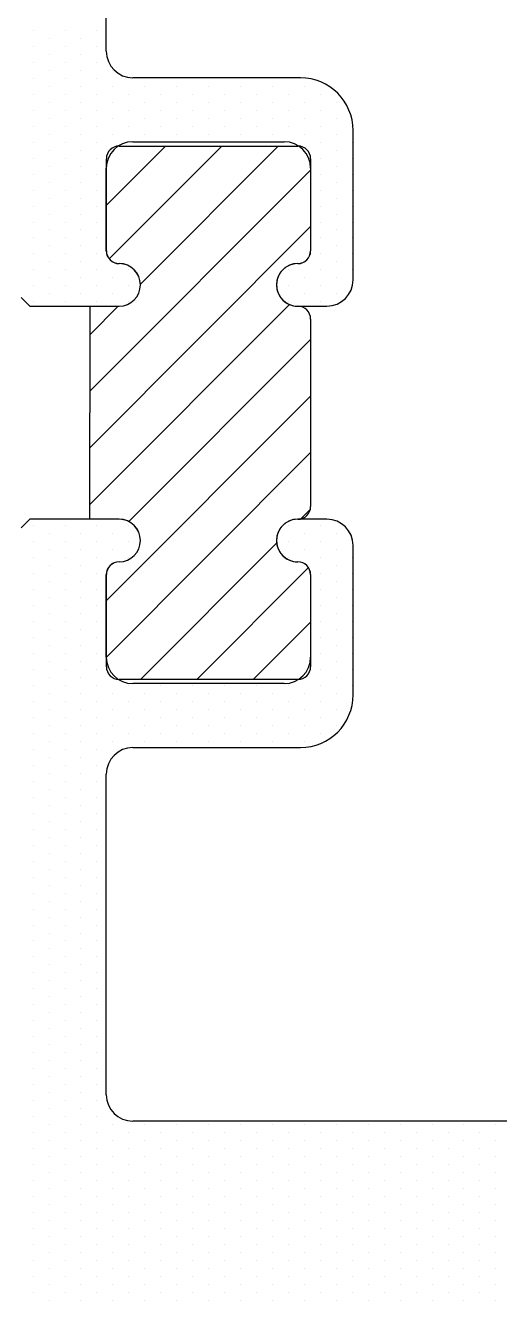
# Model space of a CAD drawing. Header units: inches. Extents: x 3.8 to 36.3, y 0.9 to 43.6.
# Drawn here: x 22.02 to 22.577, y 23.752 to 25.249 of the extents above; entities that cross this region are included whole.
import ezdxf

# ---------------------------------------------------------------- set-up
doc = ezdxf.new("R2010")
doc.units = ezdxf.units.IN
doc.header["$MEASUREMENT"] = 0
doc.layers.add('R-SWTS-DET1', color=1, linetype='Continuous')
doc.layers.add('R-SWTS-PAT1', color=5, linetype='Continuous')

msp = doc.modelspace()

# ---------------------------------------------------------------- linework, layer by layer
at = {"layer": 'R-SWTS-DET1', "lineweight": 30}
for p, q in [((22.11486, 25.21843), (22.11486, 25.96368)), ((22.34286, 25.18718), (22.14611, 25.18718)), ((22.40486, 24.95018), (22.40486, 25.12518)), ((22.14586, 25.11218), (22.32386, 25.11218)), ((22.11486, 24.98418), (22.11486, 25.08118)), ((22.35486, 25.08118), (22.35486, 24.98418)), ((22.01486, 24.92918), (22.02486, 24.91918)), ((22.02486, 24.91918), (22.12986, 24.91918)), ((22.12986, 24.91918), (22.12986, 24.91918)), ((22.33986, 24.91918), (22.37386, 24.91918)), ((22.02486, 24.66918), (22.01486, 24.65918)), ((22.12986, 24.66918), (22.02486, 24.66918)), ((22.37386, 24.66918), (22.33986, 24.66918)), ((22.40486, 24.46318), (22.40486, 24.63818)), ((22.11486, 24.50718), (22.11486, 24.60418)), ((22.35486, 24.60418), (22.35486, 24.50718)), ((22.32386, 24.47618), (22.14586, 24.47618)), ((22.14611, 24.40118), (22.34286, 24.40118)), ((22.11486, 23.99376), (22.11486, 24.36993)), ((22.61982, 23.96276), (22.14586, 23.96276))]:
    msp.add_line(p, q, dxfattribs=at)
at = {"layer": 'R-SWTS-DET1'}
for p, q in [((22.12993, 25.1071), (22.33993, 25.1071)), ((22.11493, 24.9841), (22.11493, 25.0921)), ((22.35493, 25.0921), (22.35493, 24.9841)), ((22.09566, 24.6691), (22.09593, 24.9191)), ((22.09593, 24.9191), (22.12993, 24.9191)), ((22.35493, 24.9041), (22.35493, 24.6841)), ((22.12993, 24.6691), (22.09593, 24.6691)), ((22.11493, 24.4961), (22.11493, 24.6041)), ((22.35493, 24.6041), (22.35493, 24.4961)), ((22.33993, 24.4811), (22.12993, 24.4811))]:
    msp.add_line(p, q, dxfattribs=at)
at = {"layer": 'R-SWTS-DET1', "lineweight": 30}
for centre, radius, start, end in [((22.14611, 25.21843), 0.03125, 180, 270), ((22.34286, 25.12518), 0.062, 0, 90), ((22.14586, 25.08118), 0.031, 90, 180), ((22.32386, 25.08118), 0.031, 0, 90), ((22.12986, 24.98418), 0.015, 180, 270), ((22.33986, 24.98418), 0.015, 270, 0), ((22.12986, 24.94418), 0.025, 270, 90), ((22.33986, 24.94418), 0.025, 90, 270), ((22.37386, 24.95018), 0.031, 270, 0), ((22.12986, 24.64418), 0.025, 270, 90), ((22.33986, 24.64418), 0.025, 90, 270), ((22.37386, 24.63818), 0.031, 0, 90), ((22.12986, 24.60418), 0.015, 90, 180), ((22.33986, 24.60418), 0.015, 360, 90), ((22.14586, 24.50718), 0.031, 180, 270), ((22.32386, 24.50718), 0.031, 270, 360), ((22.34286, 24.46318), 0.062, 270, 360), ((22.14611, 24.36993), 0.03125, 90, 180), ((22.14586, 23.99376), 0.031, 180, 270)]:
    msp.add_arc(centre, radius, start, end, dxfattribs=at)
at = {"layer": 'R-SWTS-DET1'}
for centre, radius, start, end in [((22.12995, 25.09208), 0.01502, 90.08612, 179.91388), ((22.33991, 25.09208), 0.01502, 0.08612, 89.91388), ((22.12995, 24.98412), 0.01502, 180.08612, 269.91388), ((22.33991, 24.98412), 0.01502, 270.08612, 359.91388), ((22.12988, 24.9441), 0.025, 270.1266, 89.8734), ((22.33989, 24.9441), 0.025, 89.89771, 270.10229), ((22.33991, 24.90408), 0.01502, 0.08612, 89.91388), ((22.33991, 24.68412), 0.01502, 270.08612, 359.91388), ((22.09566, 24.63837), 0.03073, 89.49805, 90), ((22.12988, 24.6441), 0.025, 270.1266, 89.8734), ((22.33989, 24.6441), 0.025, 89.89771, 270.10229), ((22.12995, 24.60408), 0.01502, 90.08612, 179.91388), ((22.33991, 24.60408), 0.01502, 0.08612, 89.91388), ((22.12995, 24.49612), 0.01502, 180.08612, 269.91388), ((22.33991, 24.49612), 0.01502, 270.08612, 359.91388)]:
    msp.add_arc(centre, radius, start, end, dxfattribs=at)
at = {"layer": 'R-SWTS-PAT1'}
for p, q in [((22.02883, 25.24294), (22.02883, 25.24294)), ((22.06633, 25.24294), (22.06633, 25.24294)), ((22.10383, 25.24294), (22.10383, 25.24294)), ((22.04758, 25.23356), (22.04758, 25.23356)), ((22.08508, 25.23356), (22.08508, 25.23356)), ((22.02883, 25.22419), (22.02883, 25.22419)), ((22.04758, 25.21481), (22.04758, 25.21481)), ((22.06633, 25.22419), (22.06633, 25.22419)), ((22.08508, 25.21481), (22.08508, 25.21481)), ((22.10383, 25.22419), (22.10383, 25.22419)), ((22.02883, 25.20544), (22.02883, 25.20544)), ((22.06633, 25.20544), (22.06633, 25.20544)), ((22.10383, 25.20544), (22.10383, 25.20544)), ((22.02883, 25.18669), (22.02883, 25.18669)), ((22.04758, 25.19606), (22.04758, 25.19606)), ((22.06633, 25.18669), (22.06633, 25.18669)), ((22.08508, 25.19606), (22.08508, 25.19606)), ((22.10383, 25.18669), (22.10383, 25.18669)), ((22.12258, 25.19606), (22.12258, 25.19606)), ((22.14133, 25.18669), (22.14133, 25.18669)), ((22.17883, 25.18669), (22.17883, 25.18669)), ((22.21633, 25.18669), (22.21633, 25.18669)), ((22.25383, 25.18669), (22.25383, 25.18669)), ((22.29133, 25.18669), (22.29133, 25.18669)), ((22.32883, 25.18669), (22.32883, 25.18669)), ((22.02883, 25.16794), (22.02883, 25.16794)), ((22.04758, 25.17731), (22.04758, 25.17731)), ((22.06633, 25.16794), (22.06633, 25.16794)), ((22.08508, 25.17731), (22.08508, 25.17731)), ((22.10383, 25.16794), (22.10383, 25.16794)), ((22.12258, 25.17731), (22.12258, 25.17731)), ((22.14133, 25.16794), (22.14133, 25.16794)), ((22.16008, 25.17731), (22.16008, 25.17731)), ((22.17883, 25.16794), (22.17883, 25.16794)), ((22.19758, 25.17731), (22.19758, 25.17731)), ((22.21633, 25.16794), (22.21633, 25.16794)), ((22.23508, 25.17731), (22.23508, 25.17731)), ((22.25383, 25.16794), (22.25383, 25.16794)), ((22.27258, 25.17731), (22.27258, 25.17731)), ((22.29133, 25.16794), (22.29133, 25.16794)), ((22.31008, 25.17731), (22.31008, 25.17731)), ((22.32883, 25.16794), (22.32883, 25.16794)), ((22.34758, 25.17731), (22.34758, 25.17731)), ((22.36633, 25.16794), (22.36633, 25.16794)), ((22.04758, 25.15856), (22.04758, 25.15856)), ((22.08508, 25.15856), (22.08508, 25.15856)), ((22.12258, 25.15856), (22.12258, 25.15856)), ((22.16008, 25.15856), (22.16008, 25.15856)), ((22.19758, 25.15856), (22.19758, 25.15856)), ((22.23508, 25.15856), (22.23508, 25.15856)), ((22.27258, 25.15856), (22.27258, 25.15856)), ((22.31008, 25.15856), (22.31008, 25.15856)), ((22.34758, 25.15856), (22.34758, 25.15856)), ((22.38508, 25.15856), (22.38508, 25.15856)), ((22.02883, 25.14919), (22.02883, 25.14919)), ((22.04758, 25.13981), (22.04758, 25.13981)), ((22.06633, 25.14919), (22.06633, 25.14919)), ((22.08508, 25.13981), (22.08508, 25.13981)), ((22.10383, 25.14919), (22.10383, 25.14919)), ((22.12258, 25.13981), (22.12258, 25.13981)), ((22.14133, 25.14919), (22.14133, 25.14919)), ((22.16008, 25.13981), (22.16008, 25.13981)), ((22.17883, 25.14919), (22.17883, 25.14919)), ((22.19758, 25.13981), (22.19758, 25.13981)), ((22.21633, 25.14919), (22.21633, 25.14919)), ((22.23508, 25.13981), (22.23508, 25.13981)), ((22.25383, 25.14919), (22.25383, 25.14919)), ((22.27258, 25.13981), (22.27258, 25.13981)), ((22.29133, 25.14919), (22.29133, 25.14919)), ((22.31008, 25.13981), (22.31008, 25.13981)), ((22.32883, 25.14919), (22.32883, 25.14919)), ((22.34758, 25.13981), (22.34758, 25.13981)), ((22.36633, 25.14919), (22.36633, 25.14919)), ((22.38508, 25.13981), (22.38508, 25.13981)), ((22.02883, 25.13044), (22.02883, 25.13044)), ((22.06633, 25.13044), (22.06633, 25.13044)), ((22.10383, 25.13044), (22.10383, 25.13044)), ((22.14133, 25.13044), (22.14133, 25.13044)), ((22.17883, 25.13044), (22.17883, 25.13044)), ((22.21633, 25.13044), (22.21633, 25.13044)), ((22.25383, 25.13044), (22.25383, 25.13044)), ((22.29133, 25.13044), (22.29133, 25.13044)), ((22.32883, 25.13044), (22.32883, 25.13044)), ((22.36633, 25.13044), (22.36633, 25.13044)), ((22.40383, 25.13044), (22.40383, 25.13044)), ((22.02883, 25.11169), (22.02883, 25.11169)), ((22.04758, 25.12106), (22.04758, 25.12106)), ((22.06633, 25.11169), (22.06633, 25.11169)), ((22.08508, 25.12106), (22.08508, 25.12106)), ((22.10383, 25.11169), (22.10383, 25.11169)), ((22.18432, 25.1071), (22.11493, 25.03771)), ((22.25061, 25.1071), (22.11824, 24.97472)), ((22.12258, 25.12106), (22.12258, 25.12106)), ((22.31691, 25.1071), (22.15491, 24.9451)), ((22.16008, 25.12106), (22.16008, 25.12106)), ((22.19758, 25.12106), (22.19758, 25.12106)), ((22.23508, 25.12106), (22.23508, 25.12106)), ((22.27258, 25.12106), (22.27258, 25.12106)), ((22.31008, 25.12106), (22.31008, 25.12106)), ((22.34758, 25.12106), (22.34758, 25.12106)), ((22.36633, 25.11169), (22.36633, 25.11169)), ((22.38508, 25.12106), (22.38508, 25.12106)), ((22.40383, 25.11169), (22.40383, 25.11169)), ((22.02883, 25.09294), (22.02883, 25.09294)), ((22.04758, 25.10231), (22.04758, 25.10231)), ((22.06633, 25.09294), (22.06633, 25.09294)), ((22.08508, 25.10231), (22.08508, 25.10231)), ((22.10383, 25.09294), (22.10383, 25.09294)), ((22.12258, 25.10231), (22.12258, 25.10231)), ((22.34758, 25.10231), (22.34758, 25.10231)), ((22.36633, 25.09294), (22.36633, 25.09294)), ((22.38508, 25.10231), (22.38508, 25.10231)), ((22.40383, 25.09294), (22.40383, 25.09294)), ((22.04758, 25.08356), (22.04758, 25.08356)), ((22.08508, 25.08356), (22.08508, 25.08356)), ((22.35493, 25.07884), (22.09583, 24.81973)), ((22.38508, 25.08356), (22.38508, 25.08356)), ((22.02883, 25.07419), (22.02883, 25.07419)), ((22.04758, 25.06481), (22.04758, 25.06481)), ((22.06633, 25.07419), (22.06633, 25.07419)), ((22.08508, 25.06481), (22.08508, 25.06481)), ((22.10383, 25.07419), (22.10383, 25.07419)), ((22.36633, 25.07419), (22.36633, 25.07419)), ((22.38508, 25.06481), (22.38508, 25.06481)), ((22.40383, 25.07419), (22.40383, 25.07419)), ((22.02883, 25.05544), (22.02883, 25.05544)), ((22.06633, 25.05544), (22.06633, 25.05544)), ((22.10383, 25.05544), (22.10383, 25.05544)), ((22.36633, 25.05544), (22.36633, 25.05544)), ((22.40383, 25.05544), (22.40383, 25.05544)), ((22.02883, 25.03669), (22.02883, 25.03669)), ((22.04758, 25.04606), (22.04758, 25.04606)), ((22.06633, 25.03669), (22.06633, 25.03669)), ((22.08508, 25.04606), (22.08508, 25.04606)), ((22.10383, 25.03669), (22.10383, 25.03669)), ((22.36633, 25.03669), (22.36633, 25.03669)), ((22.38508, 25.04606), (22.38508, 25.04606)), ((22.40383, 25.03669), (22.40383, 25.03669)), ((22.02883, 25.01794), (22.02883, 25.01794)), ((22.04758, 25.02731), (22.04758, 25.02731)), ((22.06633, 25.01794), (22.06633, 25.01794)), ((22.08508, 25.02731), (22.08508, 25.02731)), ((22.10383, 25.01794), (22.10383, 25.01794)), ((22.36633, 25.01794), (22.36633, 25.01794)), ((22.38508, 25.02731), (22.38508, 25.02731)), ((22.40383, 25.01794), (22.40383, 25.01794)), ((22.04758, 25.00856), (22.04758, 25.00856)), ((22.08508, 25.00856), (22.08508, 25.00856)), ((22.35493, 25.01255), (22.09575, 24.75337)), ((22.38508, 25.00856), (22.38508, 25.00856)), ((22.02883, 24.99919), (22.02883, 24.99919)), ((22.04758, 24.98981), (22.04758, 24.98981)), ((22.06633, 24.99919), (22.06633, 24.99919)), ((22.08508, 24.98981), (22.08508, 24.98981)), ((22.10383, 24.99919), (22.10383, 24.99919)), ((22.36633, 24.99919), (22.36633, 24.99919)), ((22.38508, 24.98981), (22.38508, 24.98981)), ((22.40383, 24.99919), (22.40383, 24.99919)), ((22.02883, 24.98044), (22.02883, 24.98044)), ((22.06633, 24.98044), (22.06633, 24.98044)), ((22.10383, 24.98044), (22.10383, 24.98044)), ((22.36633, 24.98044), (22.36633, 24.98044)), ((22.40383, 24.98044), (22.40383, 24.98044)), ((22.02883, 24.96169), (22.02883, 24.96169)), ((22.04758, 24.97106), (22.04758, 24.97106)), ((22.06633, 24.96169), (22.06633, 24.96169)), ((22.08508, 24.97106), (22.08508, 24.97106)), ((22.10383, 24.96169), (22.10383, 24.96169)), ((22.14133, 24.96169), (22.14133, 24.96169)), ((22.32883, 24.96169), (22.32883, 24.96169)), ((22.34758, 24.97106), (22.34758, 24.97106)), ((22.36633, 24.96169), (22.36633, 24.96169)), ((22.38508, 24.97106), (22.38508, 24.97106)), ((22.40383, 24.96169), (22.40383, 24.96169)), ((22.02883, 24.94294), (22.02883, 24.94294)), ((22.04758, 24.95231), (22.04758, 24.95231)), ((22.06633, 24.94294), (22.06633, 24.94294)), ((22.08508, 24.95231), (22.08508, 24.95231)), ((22.10383, 24.94294), (22.10383, 24.94294)), ((22.12258, 24.95231), (22.12258, 24.95231)), ((22.14133, 24.94294), (22.14133, 24.94294)), ((22.32883, 24.94294), (22.32883, 24.94294)), ((22.34758, 24.95231), (22.34758, 24.95231)), ((22.36633, 24.94294), (22.36633, 24.94294)), ((22.38508, 24.95231), (22.38508, 24.95231)), ((22.40383, 24.94294), (22.40383, 24.94294)), ((22.04758, 24.93356), (22.04758, 24.93356)), ((22.08508, 24.93356), (22.08508, 24.93356)), ((22.12258, 24.93356), (22.12258, 24.93356)), ((22.34758, 24.93356), (22.34758, 24.93356)), ((22.38508, 24.93356), (22.38508, 24.93356)), ((22.02883, 24.92419), (22.02883, 24.92419)), ((22.06633, 24.92419), (22.06633, 24.92419)), ((22.32991, 24.92123), (22.09568, 24.687)), ((22.12891, 24.9191), (22.0959, 24.88609)), ((22.10383, 24.92419), (22.10383, 24.92419)), ((22.14133, 24.92419), (22.14133, 24.92419)), ((22.32883, 24.92419), (22.32883, 24.92419)), ((22.36633, 24.92419), (22.36633, 24.92419)), ((22.35493, 24.87996), (22.1413, 24.66633)), ((22.35493, 24.81367), (22.11493, 24.57367)), ((22.35493, 24.74738), (22.11493, 24.50738)), ((22.35453, 24.68069), (22.34334, 24.6695)), ((22.02883, 24.66169), (22.02883, 24.66169)), ((22.06633, 24.66169), (22.06633, 24.66169)), ((22.10383, 24.66169), (22.10383, 24.66169)), ((22.14133, 24.66169), (22.14133, 24.66169)), ((22.32883, 24.66169), (22.32883, 24.66169)), ((22.36633, 24.66169), (22.36633, 24.66169)), ((22.02883, 24.64294), (22.02883, 24.64294)), ((22.04758, 24.65231), (22.04758, 24.65231)), ((22.06633, 24.64294), (22.06633, 24.64294)), ((22.08508, 24.65231), (22.08508, 24.65231)), ((22.10383, 24.64294), (22.10383, 24.64294)), ((22.12258, 24.65231), (22.12258, 24.65231)), ((22.14133, 24.64294), (22.14133, 24.64294)), ((22.32883, 24.64294), (22.32883, 24.64294)), ((22.34758, 24.65231), (22.34758, 24.65231)), ((22.36633, 24.64294), (22.36633, 24.64294)), ((22.38508, 24.65231), (22.38508, 24.65231)), ((22.40383, 24.64294), (22.40383, 24.64294)), ((22.04758, 24.63356), (22.04758, 24.63356)), ((22.08508, 24.63356), (22.08508, 24.63356)), ((22.12258, 24.63356), (22.12258, 24.63356)), ((22.3151, 24.64126), (22.15494, 24.4811)), ((22.34758, 24.63356), (22.34758, 24.63356)), ((22.38508, 24.63356), (22.38508, 24.63356)), ((22.02883, 24.62419), (22.02883, 24.62419)), ((22.04758, 24.61481), (22.04758, 24.61481)), ((22.06633, 24.62419), (22.06633, 24.62419)), ((22.08508, 24.61481), (22.08508, 24.61481)), ((22.10383, 24.62419), (22.10383, 24.62419)), ((22.14133, 24.62419), (22.14133, 24.62419)), ((22.32883, 24.62419), (22.32883, 24.62419)), ((22.36633, 24.62419), (22.36633, 24.62419)), ((22.38508, 24.61481), (22.38508, 24.61481)), ((22.40383, 24.62419), (22.40383, 24.62419)), ((22.02883, 24.60544), (22.02883, 24.60544)), ((22.06633, 24.60544), (22.06633, 24.60544)), ((22.10383, 24.60544), (22.10383, 24.60544)), ((22.35246, 24.61233), (22.22124, 24.4811)), ((22.36633, 24.60544), (22.36633, 24.60544)), ((22.40383, 24.60544), (22.40383, 24.60544)), ((22.02883, 24.58669), (22.02883, 24.58669)), ((22.04758, 24.59606), (22.04758, 24.59606)), ((22.06633, 24.58669), (22.06633, 24.58669)), ((22.08508, 24.59606), (22.08508, 24.59606)), ((22.10383, 24.58669), (22.10383, 24.58669)), ((22.36633, 24.58669), (22.36633, 24.58669)), ((22.38508, 24.59606), (22.38508, 24.59606)), ((22.40383, 24.58669), (22.40383, 24.58669)), ((22.04758, 24.57731), (22.04758, 24.57731)), ((22.08508, 24.57731), (22.08508, 24.57731)), ((22.38508, 24.57731), (22.38508, 24.57731)), ((22.02883, 24.56794), (22.02883, 24.56794)), ((22.04758, 24.55856), (22.04758, 24.55856)), ((22.06633, 24.56794), (22.06633, 24.56794)), ((22.08508, 24.55856), (22.08508, 24.55856)), ((22.10383, 24.56794), (22.10383, 24.56794)), ((22.36633, 24.56794), (22.36633, 24.56794)), ((22.38508, 24.55856), (22.38508, 24.55856)), ((22.40383, 24.56794), (22.40383, 24.56794)), ((22.02883, 24.54919), (22.02883, 24.54919)), ((22.04758, 24.53981), (22.04758, 24.53981)), ((22.06633, 24.54919), (22.06633, 24.54919)), ((22.08508, 24.53981), (22.08508, 24.53981)), ((22.10383, 24.54919), (22.10383, 24.54919)), ((22.35493, 24.54851), (22.28753, 24.4811)), ((22.36633, 24.54919), (22.36633, 24.54919)), ((22.38508, 24.53981), (22.38508, 24.53981)), ((22.40383, 24.54919), (22.40383, 24.54919)), ((22.02883, 24.53044), (22.02883, 24.53044)), ((22.06633, 24.53044), (22.06633, 24.53044)), ((22.10383, 24.53044), (22.10383, 24.53044)), ((22.36633, 24.53044), (22.36633, 24.53044)), ((22.40383, 24.53044), (22.40383, 24.53044)), ((22.02883, 24.51169), (22.02883, 24.51169)), ((22.04758, 24.52106), (22.04758, 24.52106)), ((22.06633, 24.51169), (22.06633, 24.51169)), ((22.08508, 24.52106), (22.08508, 24.52106)), ((22.10383, 24.51169), (22.10383, 24.51169)), ((22.36633, 24.51169), (22.36633, 24.51169)), ((22.38508, 24.52106), (22.38508, 24.52106)), ((22.40383, 24.51169), (22.40383, 24.51169)), ((22.04758, 24.50231), (22.04758, 24.50231)), ((22.08508, 24.50231), (22.08508, 24.50231)), ((22.38508, 24.50231), (22.38508, 24.50231)), ((22.02883, 24.49294), (22.02883, 24.49294)), ((22.04758, 24.48356), (22.04758, 24.48356)), ((22.06633, 24.49294), (22.06633, 24.49294)), ((22.08508, 24.48356), (22.08508, 24.48356)), ((22.10383, 24.49294), (22.10383, 24.49294)), ((22.12258, 24.48356), (22.12258, 24.48356)), ((22.34758, 24.48356), (22.34758, 24.48356)), ((22.36633, 24.49294), (22.36633, 24.49294)), ((22.38508, 24.48356), (22.38508, 24.48356)), ((22.40383, 24.49294), (22.40383, 24.49294)), ((22.02883, 24.47419), (22.02883, 24.47419)), ((22.04758, 24.46481), (22.04758, 24.46481)), ((22.06633, 24.47419), (22.06633, 24.47419)), ((22.08508, 24.46481), (22.08508, 24.46481)), ((22.10383, 24.47419), (22.10383, 24.47419)), ((22.12258, 24.46481), (22.12258, 24.46481)), ((22.14133, 24.47419), (22.14133, 24.47419)), ((22.16008, 24.46481), (22.16008, 24.46481)), ((22.17883, 24.47419), (22.17883, 24.47419)), ((22.19758, 24.46481), (22.19758, 24.46481)), ((22.21633, 24.47419), (22.21633, 24.47419)), ((22.23508, 24.46481), (22.23508, 24.46481)), ((22.25383, 24.47419), (22.25383, 24.47419)), ((22.27258, 24.46481), (22.27258, 24.46481)), ((22.29133, 24.47419), (22.29133, 24.47419)), ((22.31008, 24.46481), (22.31008, 24.46481)), ((22.32883, 24.47419), (22.32883, 24.47419)), ((22.34758, 24.46481), (22.34758, 24.46481)), ((22.36633, 24.47419), (22.36633, 24.47419)), ((22.38508, 24.46481), (22.38508, 24.46481)), ((22.40383, 24.47419), (22.40383, 24.47419)), ((22.02883, 24.45544), (22.02883, 24.45544)), ((22.06633, 24.45544), (22.06633, 24.45544)), ((22.10383, 24.45544), (22.10383, 24.45544)), ((22.14133, 24.45544), (22.14133, 24.45544)), ((22.17883, 24.45544), (22.17883, 24.45544)), ((22.21633, 24.45544), (22.21633, 24.45544)), ((22.25383, 24.45544), (22.25383, 24.45544)), ((22.29133, 24.45544), (22.29133, 24.45544)), ((22.32883, 24.45544), (22.32883, 24.45544)), ((22.36633, 24.45544), (22.36633, 24.45544)), ((22.40383, 24.45544), (22.40383, 24.45544)), ((22.02883, 24.43669), (22.02883, 24.43669)), ((22.04758, 24.44606), (22.04758, 24.44606)), ((22.06633, 24.43669), (22.06633, 24.43669)), ((22.08508, 24.44606), (22.08508, 24.44606)), ((22.10383, 24.43669), (22.10383, 24.43669)), ((22.12258, 24.44606), (22.12258, 24.44606)), ((22.14133, 24.43669), (22.14133, 24.43669)), ((22.16008, 24.44606), (22.16008, 24.44606)), ((22.17883, 24.43669), (22.17883, 24.43669)), ((22.19758, 24.44606), (22.19758, 24.44606)), ((22.21633, 24.43669), (22.21633, 24.43669)), ((22.23508, 24.44606), (22.23508, 24.44606)), ((22.25383, 24.43669), (22.25383, 24.43669)), ((22.27258, 24.44606), (22.27258, 24.44606)), ((22.29133, 24.43669), (22.29133, 24.43669)), ((22.31008, 24.44606), (22.31008, 24.44606)), ((22.32883, 24.43669), (22.32883, 24.43669)), ((22.34758, 24.44606), (22.34758, 24.44606)), ((22.36633, 24.43669), (22.36633, 24.43669)), ((22.38508, 24.44606), (22.38508, 24.44606)), ((22.04758, 24.42731), (22.04758, 24.42731)), ((22.08508, 24.42731), (22.08508, 24.42731)), ((22.12258, 24.42731), (22.12258, 24.42731)), ((22.16008, 24.42731), (22.16008, 24.42731)), ((22.19758, 24.42731), (22.19758, 24.42731)), ((22.23508, 24.42731), (22.23508, 24.42731)), ((22.27258, 24.42731), (22.27258, 24.42731)), ((22.31008, 24.42731), (22.31008, 24.42731)), ((22.34758, 24.42731), (22.34758, 24.42731)), ((22.38508, 24.42731), (22.38508, 24.42731)), ((22.02883, 24.41794), (22.02883, 24.41794)), ((22.04758, 24.40856), (22.04758, 24.40856)), ((22.06633, 24.41794), (22.06633, 24.41794)), ((22.08508, 24.40856), (22.08508, 24.40856)), ((22.10383, 24.41794), (22.10383, 24.41794)), ((22.12258, 24.40856), (22.12258, 24.40856)), ((22.14133, 24.41794), (22.14133, 24.41794)), ((22.16008, 24.40856), (22.16008, 24.40856)), ((22.17883, 24.41794), (22.17883, 24.41794)), ((22.19758, 24.40856), (22.19758, 24.40856)), ((22.21633, 24.41794), (22.21633, 24.41794)), ((22.23508, 24.40856), (22.23508, 24.40856)), ((22.25383, 24.41794), (22.25383, 24.41794)), ((22.27258, 24.40856), (22.27258, 24.40856)), ((22.29133, 24.41794), (22.29133, 24.41794)), ((22.31008, 24.40856), (22.31008, 24.40856)), ((22.32883, 24.41794), (22.32883, 24.41794)), ((22.34758, 24.40856), (22.34758, 24.40856)), ((22.36633, 24.41794), (22.36633, 24.41794)), ((22.02883, 24.39919), (22.02883, 24.39919)), ((22.04758, 24.38981), (22.04758, 24.38981)), ((22.06633, 24.39919), (22.06633, 24.39919)), ((22.08508, 24.38981), (22.08508, 24.38981)), ((22.10383, 24.39919), (22.10383, 24.39919)), ((22.02883, 24.38044), (22.02883, 24.38044)), ((22.06633, 24.38044), (22.06633, 24.38044)), ((22.10383, 24.38044), (22.10383, 24.38044)), ((22.02883, 24.36169), (22.02883, 24.36169)), ((22.04758, 24.37106), (22.04758, 24.37106)), ((22.06633, 24.36169), (22.06633, 24.36169)), ((22.08508, 24.37106), (22.08508, 24.37106)), ((22.10383, 24.36169), (22.10383, 24.36169)), ((22.04758, 24.35231), (22.04758, 24.35231)), ((22.08508, 24.35231), (22.08508, 24.35231)), ((22.02883, 24.34294), (22.02883, 24.34294)), ((22.04758, 24.33356), (22.04758, 24.33356)), ((22.06633, 24.34294), (22.06633, 24.34294)), ((22.08508, 24.33356), (22.08508, 24.33356)), ((22.10383, 24.34294), (22.10383, 24.34294)), ((22.02883, 24.32419), (22.02883, 24.32419)), ((22.04758, 24.31481), (22.04758, 24.31481)), ((22.06633, 24.32419), (22.06633, 24.32419)), ((22.08508, 24.31481), (22.08508, 24.31481)), ((22.10383, 24.32419), (22.10383, 24.32419)), ((22.02883, 24.30544), (22.02883, 24.30544)), ((22.06633, 24.30544), (22.06633, 24.30544)), ((22.10383, 24.30544), (22.10383, 24.30544)), ((22.02883, 24.28669), (22.02883, 24.28669)), ((22.04758, 24.29606), (22.04758, 24.29606)), ((22.06633, 24.28669), (22.06633, 24.28669)), ((22.08508, 24.29606), (22.08508, 24.29606)), ((22.10383, 24.28669), (22.10383, 24.28669)), ((22.04758, 24.27731), (22.04758, 24.27731)), ((22.08508, 24.27731), (22.08508, 24.27731)), ((22.02883, 24.26794), (22.02883, 24.26794)), ((22.04758, 24.25856), (22.04758, 24.25856)), ((22.06633, 24.26794), (22.06633, 24.26794)), ((22.08508, 24.25856), (22.08508, 24.25856)), ((22.10383, 24.26794), (22.10383, 24.26794)), ((22.02883, 24.24919), (22.02883, 24.24919)), ((22.04758, 24.23981), (22.04758, 24.23981)), ((22.06633, 24.24919), (22.06633, 24.24919)), ((22.08508, 24.23981), (22.08508, 24.23981)), ((22.10383, 24.24919), (22.10383, 24.24919)), ((22.02883, 24.23044), (22.02883, 24.23044)), ((22.06633, 24.23044), (22.06633, 24.23044)), ((22.10383, 24.23044), (22.10383, 24.23044)), ((22.02883, 24.21169), (22.02883, 24.21169)), ((22.04758, 24.22106), (22.04758, 24.22106)), ((22.06633, 24.21169), (22.06633, 24.21169)), ((22.08508, 24.22106), (22.08508, 24.22106)), ((22.10383, 24.21169), (22.10383, 24.21169)), ((22.04758, 24.20231), (22.04758, 24.20231)), ((22.08508, 24.20231), (22.08508, 24.20231)), ((22.02883, 24.19294), (22.02883, 24.19294)), ((22.04758, 24.18356), (22.04758, 24.18356)), ((22.06633, 24.19294), (22.06633, 24.19294)), ((22.08508, 24.18356), (22.08508, 24.18356)), ((22.10383, 24.19294), (22.10383, 24.19294)), ((22.02883, 24.17419), (22.02883, 24.17419)), ((22.04758, 24.16481), (22.04758, 24.16481)), ((22.06633, 24.17419), (22.06633, 24.17419)), ((22.08508, 24.16481), (22.08508, 24.16481)), ((22.10383, 24.17419), (22.10383, 24.17419)), ((22.02883, 24.15544), (22.02883, 24.15544)), ((22.06633, 24.15544), (22.06633, 24.15544)), ((22.10383, 24.15544), (22.10383, 24.15544)), ((22.02883, 24.13669), (22.02883, 24.13669)), ((22.04758, 24.14606), (22.04758, 24.14606)), ((22.06633, 24.13669), (22.06633, 24.13669)), ((22.08508, 24.14606), (22.08508, 24.14606)), ((22.10383, 24.13669), (22.10383, 24.13669)), ((22.04758, 24.12731), (22.04758, 24.12731)), ((22.08508, 24.12731), (22.08508, 24.12731)), ((22.02883, 24.11794), (22.02883, 24.11794)), ((22.04758, 24.10856), (22.04758, 24.10856)), ((22.06633, 24.11794), (22.06633, 24.11794)), ((22.08508, 24.10856), (22.08508, 24.10856)), ((22.10383, 24.11794), (22.10383, 24.11794)), ((22.02883, 24.09919), (22.02883, 24.09919)), ((22.04758, 24.08981), (22.04758, 24.08981)), ((22.06633, 24.09919), (22.06633, 24.09919)), ((22.08508, 24.08981), (22.08508, 24.08981)), ((22.10383, 24.09919), (22.10383, 24.09919)), ((22.02883, 24.08044), (22.02883, 24.08044)), ((22.06633, 24.08044), (22.06633, 24.08044)), ((22.10383, 24.08044), (22.10383, 24.08044)), ((22.02883, 24.06169), (22.02883, 24.06169)), ((22.04758, 24.07106), (22.04758, 24.07106)), ((22.06633, 24.06169), (22.06633, 24.06169)), ((22.08508, 24.07106), (22.08508, 24.07106)), ((22.10383, 24.06169), (22.10383, 24.06169)), ((22.04758, 24.05231), (22.04758, 24.05231)), ((22.08508, 24.05231), (22.08508, 24.05231)), ((22.02883, 24.04294), (22.02883, 24.04294)), ((22.04758, 24.03356), (22.04758, 24.03356)), ((22.06633, 24.04294), (22.06633, 24.04294)), ((22.08508, 24.03356), (22.08508, 24.03356)), ((22.10383, 24.04294), (22.10383, 24.04294)), ((22.02883, 24.02419), (22.02883, 24.02419)), ((22.04758, 24.01481), (22.04758, 24.01481)), ((22.06633, 24.02419), (22.06633, 24.02419)), ((22.08508, 24.01481), (22.08508, 24.01481)), ((22.10383, 24.02419), (22.10383, 24.02419)), ((22.02883, 24.00544), (22.02883, 24.00544)), ((22.06633, 24.00544), (22.06633, 24.00544)), ((22.10383, 24.00544), (22.10383, 24.00544)), ((22.02883, 23.98669), (22.02883, 23.98669)), ((22.04758, 23.99606), (22.04758, 23.99606)), ((22.06633, 23.98669), (22.06633, 23.98669)), ((22.08508, 23.99606), (22.08508, 23.99606)), ((22.10383, 23.98669), (22.10383, 23.98669)), ((22.04758, 23.97731), (22.04758, 23.97731)), ((22.08508, 23.97731), (22.08508, 23.97731)), ((22.02883, 23.96794), (22.02883, 23.96794)), ((22.04758, 23.95856), (22.04758, 23.95856)), ((22.06633, 23.96794), (22.06633, 23.96794)), ((22.08508, 23.95856), (22.08508, 23.95856)), ((22.10383, 23.96794), (22.10383, 23.96794)), ((22.12258, 23.95856), (22.12258, 23.95856)), ((22.16008, 23.95856), (22.16008, 23.95856)), ((22.19758, 23.95856), (22.19758, 23.95856)), ((22.23508, 23.95856), (22.23508, 23.95856)), ((22.27258, 23.95856), (22.27258, 23.95856)), ((22.31008, 23.95856), (22.31008, 23.95856)), ((22.34758, 23.95856), (22.34758, 23.95856)), ((22.38508, 23.95856), (22.38508, 23.95856)), ((22.42258, 23.95856), (22.42258, 23.95856)), ((22.46008, 23.95856), (22.46008, 23.95856)), ((22.49758, 23.95856), (22.49758, 23.95856)), ((22.53508, 23.95856), (22.53508, 23.95856)), ((22.57258, 23.95856), (22.57258, 23.95856)), ((22.02883, 23.94919), (22.02883, 23.94919)), ((22.04758, 23.93981), (22.04758, 23.93981)), ((22.06633, 23.94919), (22.06633, 23.94919)), ((22.08508, 23.93981), (22.08508, 23.93981)), ((22.10383, 23.94919), (22.10383, 23.94919)), ((22.12258, 23.93981), (22.12258, 23.93981)), ((22.14133, 23.94919), (22.14133, 23.94919)), ((22.16008, 23.93981), (22.16008, 23.93981)), ((22.17883, 23.94919), (22.17883, 23.94919)), ((22.19758, 23.93981), (22.19758, 23.93981)), ((22.21633, 23.94919), (22.21633, 23.94919)), ((22.23508, 23.93981), (22.23508, 23.93981)), ((22.25383, 23.94919), (22.25383, 23.94919)), ((22.27258, 23.93981), (22.27258, 23.93981)), ((22.29133, 23.94919), (22.29133, 23.94919)), ((22.31008, 23.93981), (22.31008, 23.93981)), ((22.32883, 23.94919), (22.32883, 23.94919)), ((22.34758, 23.93981), (22.34758, 23.93981)), ((22.36633, 23.94919), (22.36633, 23.94919)), ((22.38508, 23.93981), (22.38508, 23.93981)), ((22.40383, 23.94919), (22.40383, 23.94919)), ((22.42258, 23.93981), (22.42258, 23.93981)), ((22.44133, 23.94919), (22.44133, 23.94919)), ((22.46008, 23.93981), (22.46008, 23.93981)), ((22.47883, 23.94919), (22.47883, 23.94919)), ((22.49758, 23.93981), (22.49758, 23.93981)), ((22.51633, 23.94919), (22.51633, 23.94919)), ((22.53508, 23.93981), (22.53508, 23.93981)), ((22.55383, 23.94919), (22.55383, 23.94919)), ((22.57258, 23.93981), (22.57258, 23.93981)), ((22.02883, 23.93044), (22.02883, 23.93044)), ((22.06633, 23.93044), (22.06633, 23.93044)), ((22.10383, 23.93044), (22.10383, 23.93044)), ((22.14133, 23.93044), (22.14133, 23.93044)), ((22.17883, 23.93044), (22.17883, 23.93044)), ((22.21633, 23.93044), (22.21633, 23.93044)), ((22.25383, 23.93044), (22.25383, 23.93044)), ((22.29133, 23.93044), (22.29133, 23.93044)), ((22.32883, 23.93044), (22.32883, 23.93044)), ((22.36633, 23.93044), (22.36633, 23.93044)), ((22.40383, 23.93044), (22.40383, 23.93044)), ((22.44133, 23.93044), (22.44133, 23.93044)), ((22.47883, 23.93044), (22.47883, 23.93044)), ((22.51633, 23.93044), (22.51633, 23.93044)), ((22.55383, 23.93044), (22.55383, 23.93044)), ((22.02883, 23.91169), (22.02883, 23.91169)), ((22.04758, 23.92106), (22.04758, 23.92106)), ((22.06633, 23.91169), (22.06633, 23.91169)), ((22.08508, 23.92106), (22.08508, 23.92106)), ((22.10383, 23.91169), (22.10383, 23.91169)), ((22.12258, 23.92106), (22.12258, 23.92106)), ((22.14133, 23.91169), (22.14133, 23.91169)), ((22.16008, 23.92106), (22.16008, 23.92106)), ((22.17883, 23.91169), (22.17883, 23.91169)), ((22.19758, 23.92106), (22.19758, 23.92106)), ((22.21633, 23.91169), (22.21633, 23.91169)), ((22.23508, 23.92106), (22.23508, 23.92106)), ((22.25383, 23.91169), (22.25383, 23.91169)), ((22.27258, 23.92106), (22.27258, 23.92106)), ((22.29133, 23.91169), (22.29133, 23.91169)), ((22.31008, 23.92106), (22.31008, 23.92106)), ((22.32883, 23.91169), (22.32883, 23.91169)), ((22.34758, 23.92106), (22.34758, 23.92106)), ((22.36633, 23.91169), (22.36633, 23.91169)), ((22.38508, 23.92106), (22.38508, 23.92106)), ((22.40383, 23.91169), (22.40383, 23.91169)), ((22.42258, 23.92106), (22.42258, 23.92106)), ((22.44133, 23.91169), (22.44133, 23.91169)), ((22.46008, 23.92106), (22.46008, 23.92106)), ((22.47883, 23.91169), (22.47883, 23.91169)), ((22.49758, 23.92106), (22.49758, 23.92106)), ((22.51633, 23.91169), (22.51633, 23.91169)), ((22.53508, 23.92106), (22.53508, 23.92106)), ((22.55383, 23.91169), (22.55383, 23.91169)), ((22.57258, 23.92106), (22.57258, 23.92106)), ((22.04758, 23.90231), (22.04758, 23.90231)), ((22.08508, 23.90231), (22.08508, 23.90231)), ((22.12258, 23.90231), (22.12258, 23.90231)), ((22.16008, 23.90231), (22.16008, 23.90231)), ((22.19758, 23.90231), (22.19758, 23.90231)), ((22.23508, 23.90231), (22.23508, 23.90231)), ((22.27258, 23.90231), (22.27258, 23.90231)), ((22.31008, 23.90231), (22.31008, 23.90231)), ((22.34758, 23.90231), (22.34758, 23.90231)), ((22.38508, 23.90231), (22.38508, 23.90231)), ((22.42258, 23.90231), (22.42258, 23.90231)), ((22.46008, 23.90231), (22.46008, 23.90231)), ((22.49758, 23.90231), (22.49758, 23.90231)), ((22.53508, 23.90231), (22.53508, 23.90231)), ((22.57258, 23.90231), (22.57258, 23.90231)), ((22.02883, 23.89294), (22.02883, 23.89294)), ((22.04758, 23.88356), (22.04758, 23.88356)), ((22.06633, 23.89294), (22.06633, 23.89294)), ((22.08508, 23.88356), (22.08508, 23.88356)), ((22.10383, 23.89294), (22.10383, 23.89294)), ((22.12258, 23.88356), (22.12258, 23.88356)), ((22.14133, 23.89294), (22.14133, 23.89294)), ((22.16008, 23.88356), (22.16008, 23.88356)), ((22.17883, 23.89294), (22.17883, 23.89294)), ((22.19758, 23.88356), (22.19758, 23.88356)), ((22.21633, 23.89294), (22.21633, 23.89294)), ((22.23508, 23.88356), (22.23508, 23.88356)), ((22.25383, 23.89294), (22.25383, 23.89294)), ((22.27258, 23.88356), (22.27258, 23.88356)), ((22.29133, 23.89294), (22.29133, 23.89294)), ((22.31008, 23.88356), (22.31008, 23.88356)), ((22.32883, 23.89294), (22.32883, 23.89294)), ((22.34758, 23.88356), (22.34758, 23.88356)), ((22.36633, 23.89294), (22.36633, 23.89294)), ((22.38508, 23.88356), (22.38508, 23.88356)), ((22.40383, 23.89294), (22.40383, 23.89294)), ((22.42258, 23.88356), (22.42258, 23.88356)), ((22.44133, 23.89294), (22.44133, 23.89294)), ((22.46008, 23.88356), (22.46008, 23.88356)), ((22.47883, 23.89294), (22.47883, 23.89294)), ((22.49758, 23.88356), (22.49758, 23.88356)), ((22.51633, 23.89294), (22.51633, 23.89294)), ((22.53508, 23.88356), (22.53508, 23.88356)), ((22.55383, 23.89294), (22.55383, 23.89294)), ((22.57258, 23.88356), (22.57258, 23.88356)), ((22.02883, 23.87419), (22.02883, 23.87419)), ((22.04758, 23.86481), (22.04758, 23.86481)), ((22.06633, 23.87419), (22.06633, 23.87419)), ((22.08508, 23.86481), (22.08508, 23.86481)), ((22.10383, 23.87419), (22.10383, 23.87419)), ((22.12258, 23.86481), (22.12258, 23.86481)), ((22.14133, 23.87419), (22.14133, 23.87419)), ((22.16008, 23.86481), (22.16008, 23.86481)), ((22.17883, 23.87419), (22.17883, 23.87419)), ((22.19758, 23.86481), (22.19758, 23.86481)), ((22.21633, 23.87419), (22.21633, 23.87419)), ((22.23508, 23.86481), (22.23508, 23.86481)), ((22.25383, 23.87419), (22.25383, 23.87419)), ((22.27258, 23.86481), (22.27258, 23.86481)), ((22.29133, 23.87419), (22.29133, 23.87419)), ((22.31008, 23.86481), (22.31008, 23.86481)), ((22.32883, 23.87419), (22.32883, 23.87419)), ((22.34758, 23.86481), (22.34758, 23.86481)), ((22.36633, 23.87419), (22.36633, 23.87419)), ((22.38508, 23.86481), (22.38508, 23.86481)), ((22.40383, 23.87419), (22.40383, 23.87419)), ((22.42258, 23.86481), (22.42258, 23.86481)), ((22.44133, 23.87419), (22.44133, 23.87419)), ((22.46008, 23.86481), (22.46008, 23.86481)), ((22.47883, 23.87419), (22.47883, 23.87419)), ((22.49758, 23.86481), (22.49758, 23.86481)), ((22.51633, 23.87419), (22.51633, 23.87419)), ((22.53508, 23.86481), (22.53508, 23.86481)), ((22.55383, 23.87419), (22.55383, 23.87419)), ((22.57258, 23.86481), (22.57258, 23.86481)), ((22.02883, 23.85544), (22.02883, 23.85544)), ((22.06633, 23.85544), (22.06633, 23.85544)), ((22.10383, 23.85544), (22.10383, 23.85544)), ((22.14133, 23.85544), (22.14133, 23.85544)), ((22.17883, 23.85544), (22.17883, 23.85544)), ((22.21633, 23.85544), (22.21633, 23.85544)), ((22.25383, 23.85544), (22.25383, 23.85544)), ((22.29133, 23.85544), (22.29133, 23.85544)), ((22.32883, 23.85544), (22.32883, 23.85544)), ((22.36633, 23.85544), (22.36633, 23.85544)), ((22.40383, 23.85544), (22.40383, 23.85544)), ((22.44133, 23.85544), (22.44133, 23.85544)), ((22.47883, 23.85544), (22.47883, 23.85544)), ((22.51633, 23.85544), (22.51633, 23.85544)), ((22.55383, 23.85544), (22.55383, 23.85544)), ((22.02883, 23.83669), (22.02883, 23.83669)), ((22.04758, 23.84606), (22.04758, 23.84606)), ((22.06633, 23.83669), (22.06633, 23.83669)), ((22.08508, 23.84606), (22.08508, 23.84606)), ((22.10383, 23.83669), (22.10383, 23.83669)), ((22.12258, 23.84606), (22.12258, 23.84606)), ((22.14133, 23.83669), (22.14133, 23.83669)), ((22.16008, 23.84606), (22.16008, 23.84606)), ((22.17883, 23.83669), (22.17883, 23.83669)), ((22.19758, 23.84606), (22.19758, 23.84606)), ((22.21633, 23.83669), (22.21633, 23.83669)), ((22.23508, 23.84606), (22.23508, 23.84606)), ((22.25383, 23.83669), (22.25383, 23.83669)), ((22.27258, 23.84606), (22.27258, 23.84606)), ((22.29133, 23.83669), (22.29133, 23.83669)), ((22.31008, 23.84606), (22.31008, 23.84606)), ((22.32883, 23.83669), (22.32883, 23.83669)), ((22.34758, 23.84606), (22.34758, 23.84606)), ((22.36633, 23.83669), (22.36633, 23.83669)), ((22.38508, 23.84606), (22.38508, 23.84606)), ((22.40383, 23.83669), (22.40383, 23.83669)), ((22.42258, 23.84606), (22.42258, 23.84606)), ((22.44133, 23.83669), (22.44133, 23.83669)), ((22.46008, 23.84606), (22.46008, 23.84606)), ((22.47883, 23.83669), (22.47883, 23.83669)), ((22.49758, 23.84606), (22.49758, 23.84606)), ((22.51633, 23.83669), (22.51633, 23.83669)), ((22.53508, 23.84606), (22.53508, 23.84606)), ((22.55383, 23.83669), (22.55383, 23.83669)), ((22.57258, 23.84606), (22.57258, 23.84606)), ((22.04758, 23.82731), (22.04758, 23.82731)), ((22.08508, 23.82731), (22.08508, 23.82731)), ((22.12258, 23.82731), (22.12258, 23.82731)), ((22.16008, 23.82731), (22.16008, 23.82731)), ((22.19758, 23.82731), (22.19758, 23.82731)), ((22.23508, 23.82731), (22.23508, 23.82731)), ((22.27258, 23.82731), (22.27258, 23.82731)), ((22.31008, 23.82731), (22.31008, 23.82731)), ((22.34758, 23.82731), (22.34758, 23.82731)), ((22.38508, 23.82731), (22.38508, 23.82731)), ((22.42258, 23.82731), (22.42258, 23.82731)), ((22.46008, 23.82731), (22.46008, 23.82731)), ((22.49758, 23.82731), (22.49758, 23.82731)), ((22.53508, 23.82731), (22.53508, 23.82731)), ((22.57258, 23.82731), (22.57258, 23.82731)), ((22.02883, 23.81794), (22.02883, 23.81794)), ((22.04758, 23.80856), (22.04758, 23.80856)), ((22.06633, 23.81794), (22.06633, 23.81794)), ((22.08508, 23.80856), (22.08508, 23.80856)), ((22.10383, 23.81794), (22.10383, 23.81794)), ((22.12258, 23.80856), (22.12258, 23.80856)), ((22.14133, 23.81794), (22.14133, 23.81794)), ((22.16008, 23.80856), (22.16008, 23.80856)), ((22.17883, 23.81794), (22.17883, 23.81794)), ((22.19758, 23.80856), (22.19758, 23.80856)), ((22.21633, 23.81794), (22.21633, 23.81794)), ((22.23508, 23.80856), (22.23508, 23.80856)), ((22.25383, 23.81794), (22.25383, 23.81794)), ((22.27258, 23.80856), (22.27258, 23.80856)), ((22.29133, 23.81794), (22.29133, 23.81794)), ((22.31008, 23.80856), (22.31008, 23.80856)), ((22.32883, 23.81794), (22.32883, 23.81794)), ((22.34758, 23.80856), (22.34758, 23.80856)), ((22.36633, 23.81794), (22.36633, 23.81794)), ((22.38508, 23.80856), (22.38508, 23.80856)), ((22.40383, 23.81794), (22.40383, 23.81794)), ((22.42258, 23.80856), (22.42258, 23.80856)), ((22.44133, 23.81794), (22.44133, 23.81794)), ((22.46008, 23.80856), (22.46008, 23.80856)), ((22.47883, 23.81794), (22.47883, 23.81794)), ((22.49758, 23.80856), (22.49758, 23.80856)), ((22.51633, 23.81794), (22.51633, 23.81794)), ((22.53508, 23.80856), (22.53508, 23.80856)), ((22.55383, 23.81794), (22.55383, 23.81794)), ((22.57258, 23.80856), (22.57258, 23.80856)), ((22.02883, 23.79919), (22.02883, 23.79919)), ((22.06633, 23.79919), (22.06633, 23.79919)), ((22.10383, 23.79919), (22.10383, 23.79919)), ((22.14133, 23.79919), (22.14133, 23.79919)), ((22.17883, 23.79919), (22.17883, 23.79919)), ((22.21633, 23.79919), (22.21633, 23.79919)), ((22.25383, 23.79919), (22.25383, 23.79919)), ((22.29133, 23.79919), (22.29133, 23.79919)), ((22.32883, 23.79919), (22.32883, 23.79919)), ((22.36633, 23.79919), (22.36633, 23.79919)), ((22.40383, 23.79919), (22.40383, 23.79919)), ((22.44133, 23.79919), (22.44133, 23.79919)), ((22.47883, 23.79919), (22.47883, 23.79919)), ((22.51633, 23.79919), (22.51633, 23.79919)), ((22.55383, 23.79919), (22.55383, 23.79919)), ((22.02883, 23.78044), (22.02883, 23.78044)), ((22.04758, 23.78981), (22.04758, 23.78981)), ((22.06633, 23.78044), (22.06633, 23.78044)), ((22.08508, 23.78981), (22.08508, 23.78981)), ((22.10383, 23.78044), (22.10383, 23.78044)), ((22.12258, 23.78981), (22.12258, 23.78981)), ((22.14133, 23.78044), (22.14133, 23.78044)), ((22.16008, 23.78981), (22.16008, 23.78981)), ((22.17883, 23.78044), (22.17883, 23.78044)), ((22.19758, 23.78981), (22.19758, 23.78981)), ((22.21633, 23.78044), (22.21633, 23.78044)), ((22.23508, 23.78981), (22.23508, 23.78981)), ((22.25383, 23.78044), (22.25383, 23.78044)), ((22.27258, 23.78981), (22.27258, 23.78981)), ((22.29133, 23.78044), (22.29133, 23.78044)), ((22.31008, 23.78981), (22.31008, 23.78981)), ((22.32883, 23.78044), (22.32883, 23.78044)), ((22.34758, 23.78981), (22.34758, 23.78981)), ((22.36633, 23.78044), (22.36633, 23.78044)), ((22.38508, 23.78981), (22.38508, 23.78981)), ((22.40383, 23.78044), (22.40383, 23.78044)), ((22.42258, 23.78981), (22.42258, 23.78981)), ((22.44133, 23.78044), (22.44133, 23.78044)), ((22.46008, 23.78981), (22.46008, 23.78981)), ((22.47883, 23.78044), (22.47883, 23.78044)), ((22.49758, 23.78981), (22.49758, 23.78981)), ((22.51633, 23.78044), (22.51633, 23.78044)), ((22.53508, 23.78981), (22.53508, 23.78981)), ((22.55383, 23.78044), (22.55383, 23.78044)), ((22.57258, 23.78981), (22.57258, 23.78981)), ((22.02883, 23.76169), (22.02883, 23.76169)), ((22.04758, 23.77106), (22.04758, 23.77106)), ((22.06633, 23.76169), (22.06633, 23.76169)), ((22.08508, 23.77106), (22.08508, 23.77106)), ((22.10383, 23.76169), (22.10383, 23.76169)), ((22.12258, 23.77106), (22.12258, 23.77106)), ((22.14133, 23.76169), (22.14133, 23.76169)), ((22.16008, 23.77106), (22.16008, 23.77106)), ((22.17883, 23.76169), (22.17883, 23.76169)), ((22.19758, 23.77106), (22.19758, 23.77106)), ((22.21633, 23.76169), (22.21633, 23.76169)), ((22.23508, 23.77106), (22.23508, 23.77106)), ((22.25383, 23.76169), (22.25383, 23.76169)), ((22.27258, 23.77106), (22.27258, 23.77106)), ((22.29133, 23.76169), (22.29133, 23.76169)), ((22.31008, 23.77106), (22.31008, 23.77106)), ((22.32883, 23.76169), (22.32883, 23.76169)), ((22.34758, 23.77106), (22.34758, 23.77106)), ((22.36633, 23.76169), (22.36633, 23.76169)), ((22.38508, 23.77106), (22.38508, 23.77106)), ((22.40383, 23.76169), (22.40383, 23.76169)), ((22.42258, 23.77106), (22.42258, 23.77106)), ((22.44133, 23.76169), (22.44133, 23.76169)), ((22.46008, 23.77106), (22.46008, 23.77106)), ((22.47883, 23.76169), (22.47883, 23.76169)), ((22.49758, 23.77106), (22.49758, 23.77106)), ((22.51633, 23.76169), (22.51633, 23.76169)), ((22.53508, 23.77106), (22.53508, 23.77106)), ((22.55383, 23.76169), (22.55383, 23.76169)), ((22.57258, 23.77106), (22.57258, 23.77106)), ((22.04758, 23.75231), (22.04758, 23.75231)), ((22.08508, 23.75231), (22.08508, 23.75231)), ((22.12258, 23.75231), (22.12258, 23.75231)), ((22.16008, 23.75231), (22.16008, 23.75231)), ((22.19758, 23.75231), (22.19758, 23.75231)), ((22.23508, 23.75231), (22.23508, 23.75231)), ((22.27258, 23.75231), (22.27258, 23.75231)), ((22.31008, 23.75231), (22.31008, 23.75231)), ((22.34758, 23.75231), (22.34758, 23.75231)), ((22.38508, 23.75231), (22.38508, 23.75231)), ((22.42258, 23.75231), (22.42258, 23.75231)), ((22.46008, 23.75231), (22.46008, 23.75231)), ((22.49758, 23.75231), (22.49758, 23.75231)), ((22.53508, 23.75231), (22.53508, 23.75231)), ((22.57258, 23.75231), (22.57258, 23.75231))]:
    msp.add_line(p, q, dxfattribs=at)

doc.saveas('drawing.dxf')
